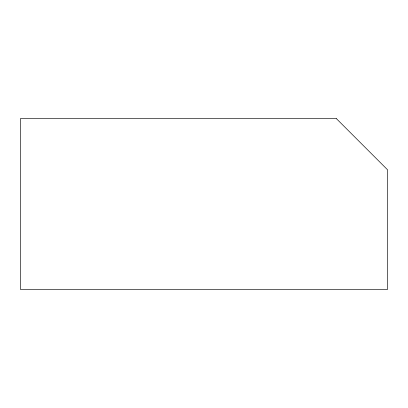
<?xml version="1.0" encoding="UTF-8"?>
<svg xmlns="http://www.w3.org/2000/svg" width="408" height="408" viewBox="0 0 408 408"><rect width="100%" height="100%" fill="white"/><g stroke="black" fill="none" stroke-linecap="round" stroke-linejoin="round"><path stroke-width="0.61" d="M336.36 118.606L20.4 118.606L20.4 289.394L387.6 289.394L387.6 169.84L336.36 118.606"/></g></svg>
